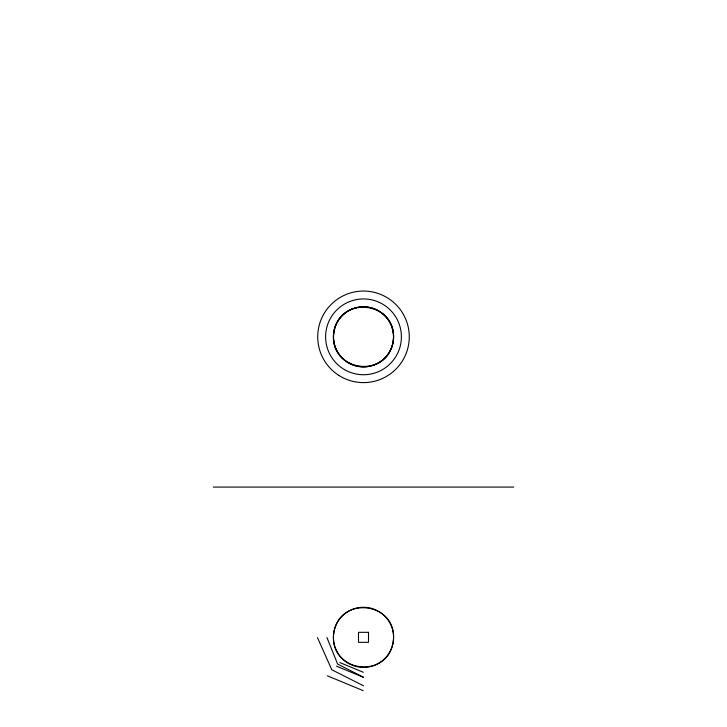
<?xml version="1.0" encoding="UTF-8"?>
<svg xmlns="http://www.w3.org/2000/svg" width="727" height="727" viewBox="0 0 727 727"><rect width="100%" height="100%" fill="white"/><g stroke="black" fill="none" stroke-linecap="round" stroke-linejoin="round"><path stroke-width="1.09" d="M213.256 487.081L513.744 487.081M339.827 662.57L363.291 672.284M336.465 666.15L363.255 677.255M327.395 675.828L363.182 690.65M363.5 685.788L331.812 669.776L317.454 637.606M363.5 677.219L337.601 664.042L326.941 637.552M333.684 332.939C328.768 371.988 388.018 379.758 393.316 340.745C398.232 301.687 338.982 293.926 333.684 332.939M333.684 633.426C328.758 672.484 388.018 680.245 393.316 641.232C398.232 602.174 338.982 594.413 333.684 633.426M368.507 632.317L358.493 632.317L358.493 642.332L368.507 642.332L368.507 632.317M344.553 369.661A37.895 37.895 0 0 0 401.395 336.837A37.895 37.895 0 0 0 344.553 304.022A37.895 37.895 0 0 0 344.553 369.661M338.691 375.314A45.783 45.783 0 0 0 409.219 339.082A45.783 45.783 0 0 0 342.581 296.116A45.783 45.783 0 0 0 338.691 375.314M348.497 362.828A30.016 30.016 0 0 0 393.516 336.837A30.016 30.016 0 0 0 348.497 310.847A30.016 30.016 0 0 0 348.497 362.828M352.004 309.075A21.765 16.203 -33.7 0 0 342.253 315.591A21.765 16.203 -56.3 0 0 335.738 325.342A21.765 16.203 -78.7 0 0 333.448 336.837A21.765 16.203 78.7 0 0 335.738 348.342A21.765 16.203 56.3 0 0 342.253 358.084A21.765 16.203 33.7 0 0 352.004 364.6A21.765 16.203 11.3 0 0 363.5 366.89A21.765 16.203 -11.2 0 0 374.996 364.6A21.765 16.203 -33.7 0 0 384.747 358.084A21.765 16.212 -56.3 0 0 391.262 348.342A21.765 16.212 -78.7 0 0 393.552 336.837A21.765 16.212 78.7 0 0 391.262 325.342A21.765 16.212 56.3 0 0 384.747 315.591A21.765 16.203 33.7 0 0 374.996 309.075A21.765 16.203 11.2 0 0 363.5 306.794A21.765 16.203 -11.3 0 0 352.004 309.075M352.004 609.571A21.765 16.203 -33.7 0 0 342.253 616.078A21.765 16.203 -56.3 0 0 335.738 625.829A21.765 16.203 -78.7 0 0 333.448 637.325A21.765 16.203 78.7 0 0 335.738 648.829A21.765 16.203 56.3 0 0 342.253 658.571A21.765 16.203 33.7 0 0 352.004 665.087A21.765 16.203 11.3 0 0 363.5 667.377A21.765 16.203 -11.3 0 0 374.996 665.087A21.765 16.203 -33.7 0 0 384.747 658.571A21.765 16.203 -56.3 0 0 391.262 648.829A21.765 16.203 -78.7 0 0 393.543 637.325A21.765 16.203 78.7 0 0 391.262 625.829A21.765 16.203 56.3 0 0 384.747 616.078A21.765 16.203 33.7 0 0 374.996 609.571A21.765 16.203 11.3 0 0 363.5 607.281A21.765 16.203 -11.3 0 0 352.004 609.571"/></g></svg>
